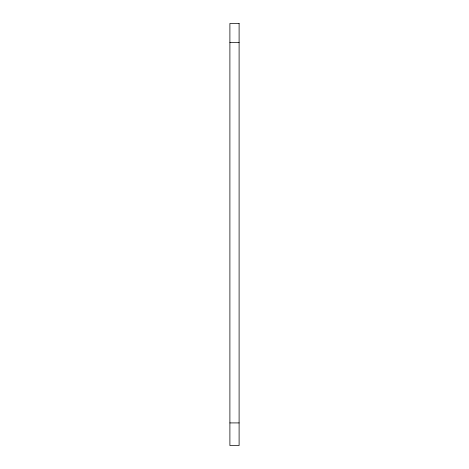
<?xml version="1.0" encoding="UTF-8"?>
<svg xmlns="http://www.w3.org/2000/svg" width="469" height="469" viewBox="0 0 469 469"><rect width="100%" height="100%" fill="white"/><g stroke="black" fill="none" stroke-linecap="round" stroke-linejoin="round"><path stroke-width="0.7" d="M229.898 42.638L239.102 42.638M229.898 422.915L239.102 422.915M239.102 23.45L229.898 23.45L229.898 445.55L239.102 445.55L239.102 23.45"/></g></svg>
